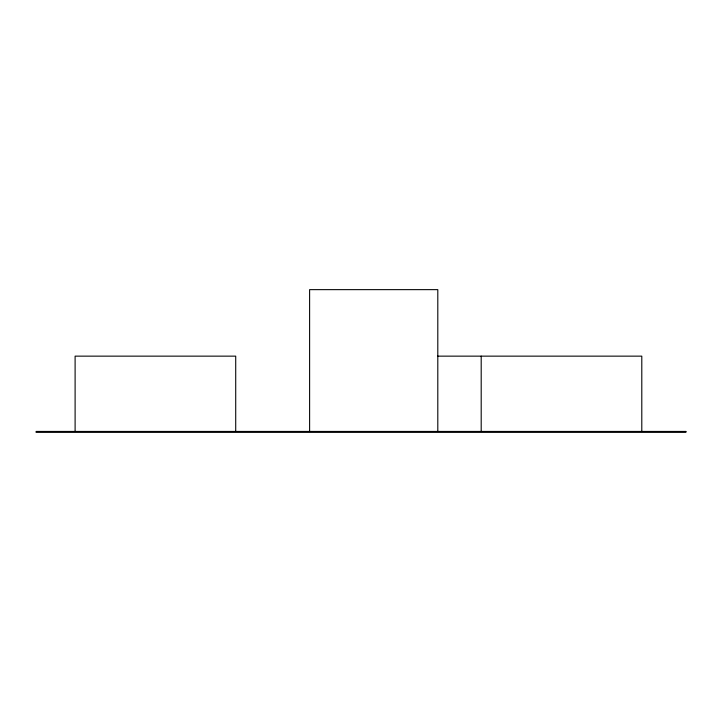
<?xml version="1.0" encoding="UTF-8"?>
<svg xmlns="http://www.w3.org/2000/svg" width="722" height="722" viewBox="0 0 722 722"><rect width="100%" height="100%" fill="white"/><g stroke="black" fill="none" stroke-linecap="round" stroke-linejoin="round"><path stroke-width="1.08" d="M437.622 356.145L641.795 356.145L641.795 431.44M481.195 356.145L481.195 431.44M437.803 431.44L437.803 289.639L309.612 289.639L309.612 431.44M235.715 431.44L235.715 356.145L75.106 356.145L75.106 431.44M685.9 431.44L36.1 431.44L36.1 432.361L685.9 432.361L685.9 431.44"/></g></svg>
